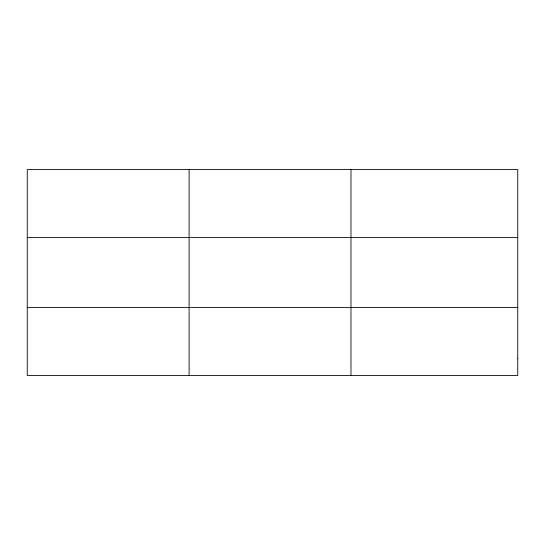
<?xml version="1.0" encoding="UTF-8"?>
<svg xmlns="http://www.w3.org/2000/svg" width="545" height="545" viewBox="0 0 545 545"><rect width="100%" height="100%" fill="white"/><g stroke="black" fill="none" stroke-linecap="round" stroke-linejoin="round"><path stroke-width="0.82" d="M189.115 375.437L189.115 169.563M350.98 375.437L350.98 169.563M27.25 237.504L517.75 237.504M27.25 307.496L517.75 307.496M517.75 358.453L517.75 375.437L27.25 375.437L27.25 169.563L517.75 169.563L517.75 358.453"/></g></svg>
